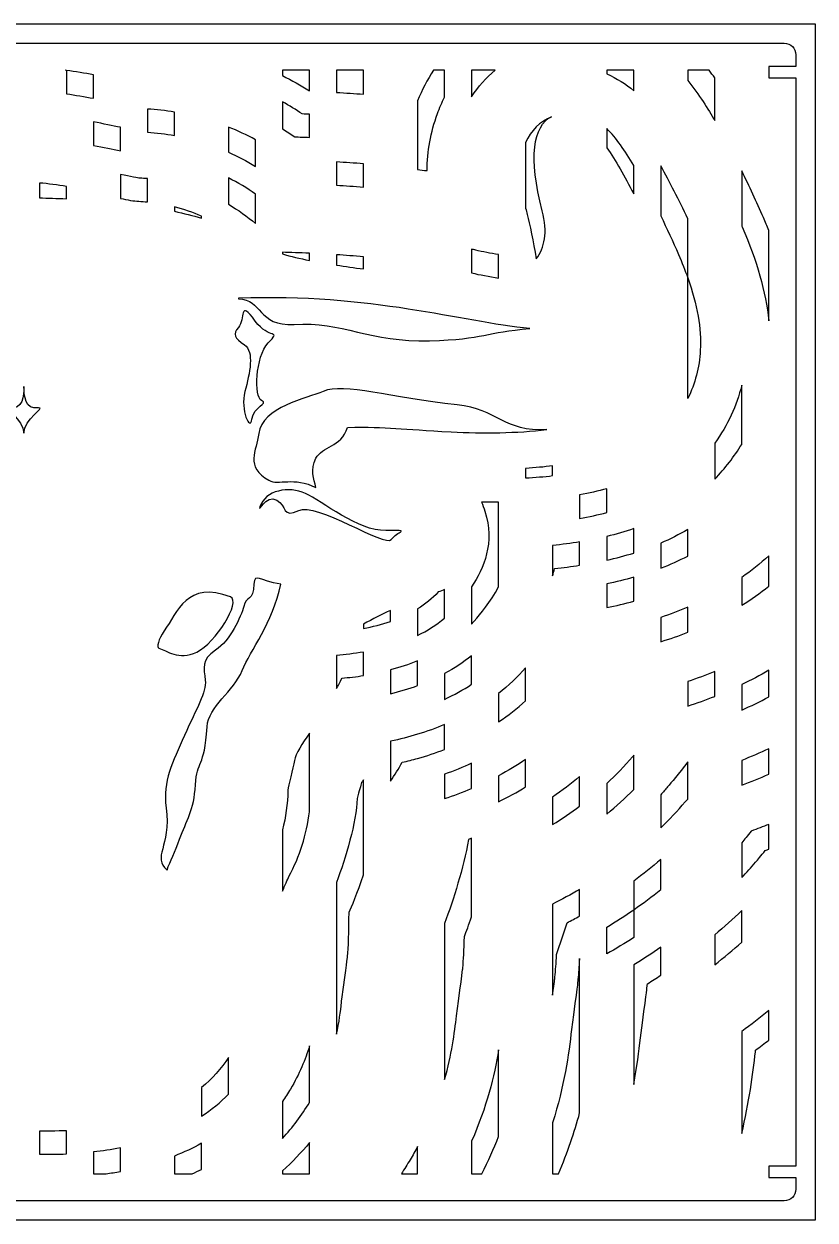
# Model space of a CAD drawing. Extents: x 110 to 520, y 70 to 380.
# Drawn here: x 315 to 520, y 70 to 380 of the extents above; entities that cross this region are included whole.
import ezdxf

# ---------------------------------------------------------------- set-up
doc = ezdxf.new("R2010")
doc.units = 0
doc.header["$MEASUREMENT"] = 0
doc.layers.add('DEFAULT', color=18, linetype='CONTINUOUS')

msp = doc.modelspace()

# ---------------------------------------------------------------- linework, layer by layer
at = {"layer": 'DEFAULT', "color": 18}
msp.add_lwpolyline([(520, 70), (110, 70), (110, 380), (520, 380)], close=True, dxfattribs=at)
at = {"layer": 'DEFAULT', "color": 1}
for points, knots in [([(511.5, 369), (511.73, 369), (512.28, 368.95), (513.25, 368.95), (514.22, 368.95), (515, 368.97), (515, 369), (515, 370), (515, 371), (515, 372), (515, 373.66), (513.66, 375), (512, 375), (380.66, 375), (249.33, 375), (118, 375), (116.34, 375), (115, 373.66), (115, 372), (115, 371), (115, 370), (115, 369), (115, 368.97), (115.78, 368.95), (116.75, 368.95), (117.72, 368.95), (118.27, 369), (118.5, 369), (119.67, 369), (120.83, 369), (122, 369), (122, 368), (122, 367), (122, 366), (120.83, 366), (119.67, 366), (118.5, 366), (118.27, 366), (117.72, 366.05), (116.75, 366.05), (115.78, 366.05), (115, 366.03), (115, 366), (115, 272), (115, 178), (115, 84), (115, 83.97), (115.78, 83.95), (116.75, 83.95), (117.72, 83.95), (118.27, 84), (118.5, 84), (119.67, 84), (120.83, 84), (122, 84), (122, 83), (122, 82), (122, 81), (120.83, 81), (119.67, 81), (118.5, 81), (118.27, 81), (117.72, 81.05), (116.75, 81.05), (115.78, 81.05), (115, 81.03), (115, 81), (115, 80), (115, 79), (115, 78), (115, 76.34), (116.34, 75), (118, 75), (249.33, 75), (380.66, 75), (512, 75), (513.66, 75), (515, 76.34), (515, 78), (515, 79), (515, 80), (515, 81), (515, 81.03), (514.22, 81.05), (513.25, 81.05), (512.28, 81.05), (511.73, 81), (511.5, 81), (510.33, 81), (509.17, 81), (508, 81), (508, 82), (508, 83), (508, 84), (509.17, 84), (510.33, 84), (511.5, 84), (511.73, 84), (512.28, 83.95), (513.25, 83.95), (514.22, 83.95), (515, 83.97), (515, 84), (515, 178), (515, 272), (515, 366), (515, 366.03), (514.22, 366.05), (513.25, 366.05), (512.28, 366.05), (511.73, 366), (511.5, 366), (510.33, 366), (509.17, 366), (508, 366), (508, 367), (508, 368), (508, 369), (509.17, 369), (510.33, 369), (511.5, 369)], [9.92, 9.92, 9.92, 9.92, 10.92, 10.92, 10.92, 11.92, 11.92, 11.92, 20.43, 20.43, 20.43, 21.43, 21.43, 21.43, 1138.28, 1138.28, 1138.28, 1139.28, 1139.28, 1139.28, 1147.79, 1147.79, 1147.79, 1148.79, 1148.79, 1148.79, 1149.79, 1149.79, 1149.79, 1159.71, 1159.71, 1159.71, 1168.21, 1168.21, 1168.21, 1178.13, 1178.13, 1178.13, 1179.13, 1179.13, 1179.13, 1180.13, 1180.13, 1180.13, 1979.5, 1979.5, 1979.5, 1980.5, 1980.5, 1980.5, 1981.5, 1981.5, 1981.5, 1991.42, 1991.42, 1991.42, 1999.92, 1999.92, 1999.92, 2009.84, 2009.84, 2009.84, 2010.84, 2010.84, 2010.84, 2011.84, 2011.84, 2011.84, 2020.35, 2020.35, 2020.35, 2021.35, 2021.35, 2021.35, 3138.2, 3138.2, 3138.2, 3139.2, 3139.2, 3139.2, 3147.71, 3147.71, 3147.71, 3148.71, 3148.71, 3148.71, 3149.71, 3149.71, 3149.71, 3159.63, 3159.63, 3159.63, 3168.13, 3168.13, 3168.13, 3178.05, 3178.05, 3178.05, 3179.05, 3179.05, 3179.05, 3180.05, 3180.05, 3180.05, 3979.42, 3979.42, 3979.42, 3980.42, 3980.42, 3980.42, 3981.42, 3981.42, 3981.42, 3991.34, 3991.34, 3991.34, 3999.84, 3999.84, 3999.84, 4009.76, 4009.76, 4009.76, 4009.76]), ([(326, 368), (325.91, 368), (325.83, 368), (325.74, 368), (325.83, 367.99), (325.91, 367.98), (326, 367.96), (328.35, 367.63), (330.73, 367.23), (333, 366.82), (333, 364.79), (333, 362.76), (333, 360.72), (330.73, 361.14), (328.34, 361.55), (326, 361.9), (326, 363.92), (326, 365.94), (326, 367.96), (326, 367.98), (326, 367.99), (326, 368)], [17.29, 17.29, 17.29, 17.29, 18.04, 18.04, 18.04, 19.04, 19.04, 19.04, 20.04, 20.04, 20.04, 37.33, 37.33, 37.33, 38.33, 38.33, 38.33, 55.5, 55.5, 55.5, 55.62, 55.62, 55.62, 55.62]), ([(382, 368), (384.34, 368), (386.67, 368), (389, 368), (389, 366.21), (389, 364.41), (389, 362.62), (386.75, 364.06), (384.41, 365.39), (382, 366.61), (382, 367.08), (382, 367.54), (382, 368)], [3.94, 3.94, 3.94, 3.94, 23.78, 23.78, 23.78, 39.04, 39.04, 39.04, 40.04, 40.04, 40.04, 43.98, 43.98, 43.98, 43.98]), ([(396, 368), (398.34, 368), (400.67, 368), (403, 368), (403, 365.93), (403, 363.86), (403, 361.79), (400.7, 361.96), (398.37, 362.12), (396, 362.26), (396, 364.17), (396, 366.09), (396, 368)], [16.29, 16.29, 16.29, 16.29, 36.14, 36.14, 36.14, 53.76, 53.76, 53.76, 54.76, 54.76, 54.76, 71.05, 71.05, 71.05, 71.05]), ([(417, 360.05), (418.13, 362.89), (419.52, 365.54), (421.15, 368), (422.1, 368), (423.05, 368), (424, 368), (424, 365.67), (424, 363.33), (424, 360.99), (423.31, 359.64), (422.7, 358.23), (422.17, 356.77), (420.37, 351.84), (419.48, 347.01), (419.45, 341.97), (418.63, 342.08), (417.82, 342.19), (417, 342.29), (417, 348.21), (417, 354.13), (417, 360.05)], [50.34, 50.34, 50.34, 50.34, 51.34, 51.34, 51.34, 59.42, 59.42, 59.42, 79.29, 79.29, 79.29, 80.29, 80.29, 80.29, 81.29, 81.29, 81.29, 82.29, 82.29, 82.29, 132.63, 132.63, 132.63, 132.63]), ([(431, 368), (433.04, 368), (435.08, 368), (437.12, 368), (434.78, 366.06), (432.71, 363.76), (431, 361.14), (431, 363.42), (431, 365.71), (431, 368)], [19.47, 19.47, 19.47, 19.47, 36.82, 36.82, 36.82, 37.82, 37.82, 37.82, 57.29, 57.29, 57.29, 57.29]), ([(466, 368), (468.34, 368), (470.67, 368), (473, 368), (473, 366.23), (473, 364.45), (473, 362.67), (470.95, 364.42), (468.63, 365.94), (466, 367.03), (466, 367.36), (466, 367.68), (466, 368)], [2.75, 2.75, 2.75, 2.75, 22.59, 22.59, 22.59, 37.7, 37.7, 37.7, 38.7, 38.7, 38.7, 41.45, 41.45, 41.45, 41.45]), ([(487, 368), (488.85, 368), (490.69, 368), (492.54, 368), (493.05, 367.34), (493.54, 366.69), (494, 366.04), (494, 362.34), (494, 358.64), (494, 354.94), (492.28, 357.91), (490.01, 361.65), (487, 365.36), (487, 366.24), (487, 367.12), (487, 368)], [7.5, 7.5, 7.5, 7.5, 23.19, 23.19, 23.19, 24.19, 24.19, 24.19, 55.65, 55.65, 55.65, 56.65, 56.65, 56.65, 64.15, 64.15, 64.15, 64.15]), ([(382, 359.82), (383.76, 358.83), (385.47, 357.78), (387.14, 356.67), (387.74, 356.64), (388.36, 356.62), (389, 356.59), (389, 354.59), (389, 352.59), (389, 350.59), (387.67, 350.64), (386.39, 350.69), (385.18, 350.73), (384.14, 351.46), (383.08, 352.17), (382, 352.84), (382, 355.17), (382, 357.49), (382, 359.82)], [19.76, 19.76, 19.76, 19.76, 20.76, 20.76, 20.76, 21.76, 21.76, 21.76, 38.78, 38.78, 38.78, 39.78, 39.78, 39.78, 40.78, 40.78, 40.78, 60.54, 60.54, 60.54, 60.54]), ([(347, 357.95), (349.35, 357.81), (351.69, 357.54), (354, 357.16), (354, 355.13), (354, 353.1), (354, 351.07), (351.7, 351.49), (349.36, 351.78), (347, 351.94), (347, 353.94), (347, 355.95), (347, 357.95)], [17.03, 17.03, 17.03, 17.03, 18.03, 18.03, 18.03, 35.29, 35.29, 35.29, 36.29, 36.29, 36.29, 53.32, 53.32, 53.32, 53.32]), ([(340, 353.21), (340, 351.17), (340, 349.13), (340, 347.1), (338, 347.51), (335.58, 348), (333, 348.5), (333, 350.54), (333, 352.57), (333, 354.61), (335.57, 354.12), (337.98, 353.63), (340, 353.21)], [1, 1, 1, 1, 18.32, 18.32, 18.32, 19.32, 19.32, 19.32, 36.63, 36.63, 36.63, 37.63, 37.63, 37.63, 37.63]), ([(445, 349.26), (446.33, 352.37), (448.75, 354.73), (451.71, 355.95), (446.94, 353.64), (445.71, 345.32), (449.29, 331.6), (450.78, 325.9), (449.91, 321.9), (447.76, 319.15), (447.01, 323.55), (446.03, 328.21), (445.42, 330.6), (445.28, 331.15), (445.14, 331.69), (445, 332.21), (445, 337.89), (445, 343.58), (445, 349.26)], [48.33, 48.33, 48.33, 48.33, 49.33, 49.33, 49.33, 50.33, 50.33, 50.33, 51.33, 51.33, 51.33, 52.33, 52.33, 52.33, 53.33, 53.33, 53.33, 101.66, 101.66, 101.66, 101.66]), ([(368, 353.25), (370.4, 352.3), (372.74, 351.21), (375, 349.99), (375, 347.68), (375, 345.38), (375, 343.07), (372.76, 344.46), (370.42, 345.68), (368, 346.75), (368, 348.92), (368, 351.08), (368, 353.25)], [18.42, 18.42, 18.42, 18.42, 19.42, 19.42, 19.42, 39.02, 39.02, 39.02, 40.02, 40.02, 40.02, 58.44, 58.44, 58.44, 58.44]), ([(466, 352.88), (468.54, 350.47), (470.75, 347.13), (473, 343.31), (473, 340.87), (473, 338.43), (473, 335.99), (470.65, 340.55), (468.31, 344.63), (466, 347.92), (466, 349.57), (466, 351.22), (466, 352.88)], [14.05, 14.05, 14.05, 14.05, 15.05, 15.05, 15.05, 35.8, 35.8, 35.8, 36.8, 36.8, 36.8, 50.85, 50.85, 50.85, 50.85]), ([(396, 344.23), (398.27, 344.09), (400.62, 343.93), (403, 343.74), (403, 341.73), (403, 339.72), (403, 337.71), (400.61, 337.91), (398.26, 338.07), (396, 338.21), (396, 340.22), (396, 342.22), (396, 344.23)], [17.05, 17.05, 17.05, 17.05, 18.05, 18.05, 18.05, 35.13, 35.13, 35.13, 36.13, 36.13, 36.13, 53.18, 53.18, 53.18, 53.18]), ([(480, 343.18), (482.31, 339.07), (484.73, 334.34), (487, 329.52), (487, 324.41), (487, 319.3), (487, 314.2), (487, 303.77), (487, 293.34), (487, 282.92), (488.94, 286.8), (490.03, 290.99), (490.26, 295.44), (490.54, 301.08), (489.5, 307.15), (487, 314.2), (486.32, 316.14), (485.52, 318.16), (484.61, 320.27), (483.17, 323.59), (481.61, 326.97), (480, 330.25), (480, 334.56), (480, 338.87), (480, 343.18)], [36.65, 36.65, 36.65, 36.65, 37.65, 37.65, 37.65, 81.07, 81.07, 81.07, 169.74, 169.74, 169.74, 170.74, 170.74, 170.74, 171.74, 171.74, 171.74, 172.74, 172.74, 172.74, 173.74, 173.74, 173.74, 210.39, 210.39, 210.39, 210.39]), ([(508, 303.07), (507.24, 310.57), (504.98, 318.49), (501.12, 327.42), (501.08, 327.52), (501.04, 327.61), (501, 327.7), (501, 332.44), (501, 337.18), (501, 341.92), (502.97, 337.95), (504.89, 333.83), (506.63, 329.8), (507.11, 328.69), (507.57, 327.59), (508, 326.5), (508, 318.69), (508, 310.88), (508, 303.07)], [66.42, 66.42, 66.42, 66.42, 67.42, 67.42, 67.42, 68.42, 68.42, 68.42, 108.72, 108.72, 108.72, 109.72, 109.72, 109.72, 110.72, 110.72, 110.72, 177.14, 177.14, 177.14, 177.14]), ([(326, 334.69), (323.58, 334.8), (321.23, 334.87), (319, 334.91), (319, 336.19), (319, 337.48), (319, 338.77), (321.36, 338.59), (323.71, 338.25), (326, 337.85), (326, 336.8), (326, 335.74), (326, 334.69)], [8.97, 8.97, 8.97, 8.97, 9.97, 9.97, 9.97, 20.93, 20.93, 20.93, 21.93, 21.93, 21.93, 30.9, 30.9, 30.9, 30.9]), ([(347, 333.89), (346.27, 333.95), (345.52, 334), (344.76, 334.04), (343.5, 334.09), (341.88, 334.38), (340, 334.78), (340, 336.85), (340, 338.92), (340, 340.99), (342.69, 340.44), (344.59, 340.06), (345.03, 340.04), (345.69, 340), (346.35, 339.96), (347, 339.9), (347, 337.9), (347, 335.89), (347, 333.89)], [17.05, 17.05, 17.05, 17.05, 18.05, 18.05, 18.05, 19.05, 19.05, 19.05, 36.65, 36.65, 36.65, 37.65, 37.65, 37.65, 38.65, 38.65, 38.65, 55.7, 55.7, 55.7, 55.7]), ([(368, 340.09), (370.45, 338.86), (372.8, 337.45), (375, 335.88), (375, 333.33), (375, 330.79), (375, 328.24), (372.86, 330.11), (370.51, 331.79), (368, 333.26), (368, 335.54), (368, 337.82), (368, 340.09)], [19.36, 19.36, 19.36, 19.36, 20.36, 20.36, 20.36, 42, 42, 42, 43, 43, 43, 62.36, 62.36, 62.36, 62.36]), ([(361, 330.14), (361, 329.98), (361, 329.81), (361, 329.65), (358.8, 330.33), (356.45, 330.92), (354, 331.44), (354, 331.84), (354, 332.23), (354, 332.63), (356.47, 331.98), (358.81, 331.14), (361, 330.14)], [1, 1, 1, 1, 2.37, 2.37, 2.37, 3.37, 3.37, 3.37, 6.74, 6.74, 6.74, 7.74, 7.74, 7.74, 7.74]), ([(382, 320.81), (384.09, 320.75), (386.45, 320.67), (389, 320.56), (389, 319.94), (389, 319.33), (389, 318.71), (386.48, 319.21), (384.14, 319.76), (382, 320.38), (382, 320.52), (382, 320.66), (382, 320.81)], [1.23, 1.23, 1.23, 1.23, 2.23, 2.23, 2.23, 7.49, 7.49, 7.49, 8.49, 8.49, 8.49, 9.72, 9.72, 9.72, 9.72]), ([(396, 320.17), (398.26, 320.03), (400.61, 319.86), (403, 319.65), (403, 318.6), (403, 317.55), (403, 316.49), (400.57, 316.81), (398.23, 317.13), (396, 317.48), (396, 318.37), (396, 319.27), (396, 320.17)], [7.65, 7.65, 7.65, 7.65, 8.65, 8.65, 8.65, 17.59, 17.59, 17.59, 18.59, 18.59, 18.59, 26.24, 26.24, 26.24, 26.24]), ([(431, 321.63), (431.36, 321.54), (431.71, 321.46), (432.06, 321.37), (433.85, 320.95), (435.9, 320.56), (438, 320.22), (438, 318.2), (438, 316.17), (438, 314.15), (435.54, 314.53), (433.11, 314.97), (431, 315.46), (431, 317.52), (431, 319.57), (431, 321.63)], [17.48, 17.48, 17.48, 17.48, 18.48, 18.48, 18.48, 19.48, 19.48, 19.48, 36.7, 36.7, 36.7, 37.7, 37.7, 37.7, 55.18, 55.18, 55.18, 55.18]), ([(446.11, 301.03), (434.53, 300.2), (434.61, 298.26), (420.09, 297.88), (404.81, 297.48), (397.32, 302.92), (385.05, 302.14), (375.43, 301.53), (376.88, 308.76), (370.56, 308.76), (370.56, 308.8), (370.56, 308.85), (370.56, 308.89), (404.98, 310.19), (428.22, 302.81), (446.11, 301.03)], [1, 1, 1, 1, 2, 2, 2, 3, 3, 3, 4, 4, 4, 4.380132, 4.380132, 4.380132, 5.380132, 5.380132, 5.380132, 5.380132]), ([(372.14, 296.84), (369.53, 298.58), (369.02, 299.65), (370.56, 301.33), (372.52, 303.45), (370.56, 308.89), (374.96, 302.98), (378.64, 298.03), (381.76, 300.95), (378.32, 297.34), (374.88, 293.73), (374.66, 283.27), (376.58, 282.4), (378.49, 281.53), (374.53, 280.91), (374.09, 277.54), (373.64, 274.18), (371.02, 279.97), (372.27, 284.73), (373.52, 289.5), (374.76, 295.1), (372.14, 296.84)], [1, 1, 1, 1, 2, 2, 2, 3, 3, 3, 4, 4, 4, 5, 5, 5, 6, 6, 6, 7, 7, 7, 8, 8, 8, 8]), ([(315, 273.9), (315, 277.54), (309.19, 280.8), (311.25, 280.49), (314.69, 279.97), (315, 283.64), (315, 286.04), (315, 283.64), (315.31, 279.97), (318.75, 280.49), (320.81, 280.8), (315, 277.54), (315, 273.9)], [1, 1, 1, 1, 2, 2, 2, 3, 3, 3, 4, 4, 4, 5, 5, 5, 5]), ([(425.67, 274.27), (412.49, 274.94), (409.57, 275.64), (398.86, 275.45), (397.18, 270.16), (392.18, 270.53), (390.68, 267.42), (389.19, 264.31), (390.05, 262.26), (390.68, 259.82), (384.94, 262.78), (380.97, 260.33), (378.48, 261.72), (372.15, 265.26), (375.31, 269.37), (375.84, 273.82), (376.67, 280.73), (388.37, 282.96), (392.53, 284.76), (398.01, 287.13), (409.81, 283), (427.22, 281.29), (437.66, 280.26), (439.51, 274.09), (450.5, 274.85), (442.73, 273.94), (434, 273.85), (425.67, 274.27)], [1, 1, 1, 1, 2, 2, 2, 3, 3, 3, 4, 4, 4, 5, 5, 5, 6, 6, 6, 7, 7, 7, 8, 8, 8, 9, 9, 9, 10, 10, 10, 10]), ([(501, 286.36), (501, 281.25), (501, 276.15), (501, 271.04), (499.05, 267.87), (496.72, 264.86), (494, 262.02), (494, 265.13), (494, 268.25), (494, 271.37), (497.34, 275.99), (499.68, 280.99), (501, 286.36)], [1, 1, 1, 1, 44.45, 44.45, 44.45, 45.45, 45.45, 45.45, 71.96, 71.96, 71.96, 72.96, 72.96, 72.96, 72.96]), ([(445, 264.8), (447.44, 264.96), (449.78, 265.18), (452, 265.46), (452, 264.62), (452, 263.77), (452, 262.93), (449.78, 262.67), (447.44, 262.46), (445, 262.32), (445, 263.14), (445, 263.97), (445, 264.8)], [7.03, 7.03, 7.03, 7.03, 8.03, 8.03, 8.03, 15.19, 15.19, 15.19, 16.19, 16.19, 16.19, 23.22, 23.22, 23.22, 23.22]), ([(386.22, 253.93), (381.98, 251.69), (383.01, 255.29), (380.57, 256.59), (377.58, 258.16), (375.63, 253.08), (376.17, 254.84), (377.5, 259.15), (383.64, 260.32), (387.96, 258.33), (392.27, 256.34), (401.65, 248.53), (408.79, 248.7), (415.93, 248.86), (411.53, 248.53), (410.2, 246.37), (408.87, 244.22), (390.45, 256.17), (386.22, 253.93)], [1, 1, 1, 1, 2, 2, 2, 3, 3, 3, 4, 4, 4, 5, 5, 5, 6, 6, 6, 7, 7, 7, 7]), ([(459, 257.94), (461.47, 258.39), (463.81, 258.93), (466, 259.55), (466, 257.49), (466, 255.43), (466, 253.37), (463.78, 252.78), (461.45, 252.29), (459, 251.86), (459, 253.89), (459, 255.92), (459, 257.94)], [17.25, 17.25, 17.25, 17.25, 18.25, 18.25, 18.25, 35.79, 35.79, 35.79, 36.79, 36.79, 36.79, 54.04, 54.04, 54.04, 54.04]), ([(434.44, 253.7), (434.17, 254.54), (433.87, 255.33), (433.55, 256.07), (434.28, 256.04), (434.79, 256.03), (435.09, 256.03), (436.07, 256.03), (437.05, 256.04), (438, 256.06), (438, 248.75), (438, 241.45), (438, 234.15), (435.86, 230.09), (433.24, 227.04), (431.7, 225.24), (431.47, 224.97), (431.24, 224.71), (431, 224.45), (431, 227.68), (431, 230.9), (431, 234.12), (434.15, 238.83), (437.08, 245.66), (434.44, 253.7)], [1, 1, 1, 1, 2, 2, 2, 3, 3, 3, 4, 4, 4, 66.1, 66.1, 66.1, 67.1, 67.1, 67.1, 68.1, 68.1, 68.1, 95.49, 95.49, 95.49, 96.49, 96.49, 96.49, 96.49]), ([(466, 241.02), (466, 243.07), (466, 245.12), (466, 247.18), (468.45, 247.76), (470.78, 248.43), (473, 249.19), (473, 247.09), (473, 244.98), (473, 242.88), (470.77, 242.17), (468.43, 241.56), (466, 241.02)], [1, 1, 1, 1, 18.46, 18.46, 18.46, 19.46, 19.46, 19.46, 37.36, 37.36, 37.36, 38.36, 38.36, 38.36, 38.36]), ([(480, 245.43), (482.48, 246.49), (484.81, 247.66), (487, 248.96), (487, 246.67), (487, 244.38), (487, 242.09), (484.78, 240.94), (482.45, 239.9), (480, 238.95), (480, 241.11), (480, 243.27), (480, 245.43)], [18.38, 18.38, 18.38, 18.38, 19.38, 19.38, 19.38, 38.83, 38.83, 38.83, 39.83, 39.83, 39.83, 58.21, 58.21, 58.21, 58.21]), ([(459, 239.69), (456.9, 239.37), (454.74, 239.09), (452.5, 238.86), (452.35, 238.21), (452.18, 237.57), (452, 236.94), (452, 239.57), (452, 242.21), (452, 244.84), (454.42, 245.09), (456.75, 245.41), (459, 245.78), (459, 243.75), (459, 241.72), (459, 239.69)], [17.25, 17.25, 17.25, 17.25, 18.25, 18.25, 18.25, 19.25, 19.25, 19.25, 41.66, 41.66, 41.66, 42.66, 42.66, 42.66, 59.91, 59.91, 59.91, 59.91]), ([(508, 234.27), (505.78, 232.49), (503.45, 230.85), (501, 229.32), (501, 231.72), (501, 234.13), (501, 236.53), (503.47, 238.26), (505.8, 240.14), (508, 242.15), (508, 239.52), (508, 236.89), (508, 234.27)], [22.35, 22.35, 22.35, 22.35, 23.35, 23.35, 23.35, 43.8, 43.8, 43.8, 44.8, 44.8, 44.8, 67.15, 67.15, 67.15, 67.15]), ([(371.53, 212.39), (369.41, 207.03), (362.77, 203.09), (362.45, 197.86), (361.79, 186.94), (359.82, 189.35), (359.45, 182.76), (359.08, 176.16), (357.09, 173.54), (355.34, 168.69), (354.16, 165.39), (352.86, 163.07), (352.11, 160.72), (348.05, 164.17), (353.18, 166.56), (351.85, 176.85), (350.93, 183.96), (353.51, 188.48), (356.62, 195.61), (359.74, 202.75), (362.31, 206.73), (361.98, 209.89), (361.65, 213.04), (360.82, 215.2), (364.64, 217.69), (368.45, 220.18), (371.28, 226.32), (371.94, 229.04), (372.61, 231.76), (374.43, 230.31), (374.58, 234.82), (374.99, 237.96), (375.84, 235.57), (381.56, 234.82), (379.51, 224.63), (373.65, 217.74), (371.53, 212.39)], [1, 1, 1, 1, 2, 2, 2, 3, 3, 3, 4, 4, 4, 5.01, 5.01, 5.01, 6.01, 6.01, 6.01, 7.01, 7.01, 7.01, 8.01, 8.01, 8.01, 9.01, 9.01, 9.01, 10.01, 10.01, 10.01, 11.01, 11.01, 11.01, 12.01, 12.01, 12.01, 13.01, 13.01, 13.01, 13.01]), ([(351.36, 222.72), (354.71, 227.43), (357.33, 235.92), (368.53, 231.48), (371.37, 230.35), (364.67, 219.52), (359.82, 217.22), (354.96, 214.92), (351.98, 217.65), (349.99, 218.21), (349.35, 218.39), (349.74, 220.44), (351.36, 222.72)], [1, 1, 1, 1, 2, 2, 2, 3, 3, 3, 4, 4, 4, 5, 5, 5, 5]), ([(466, 228.75), (466, 230.79), (466, 232.83), (466, 234.87), (468.42, 235.38), (470.75, 235.96), (473, 236.61), (473, 234.53), (473, 232.45), (473, 230.37), (470.74, 229.76), (468.41, 229.22), (466, 228.75)], [1, 1, 1, 1, 18.34, 18.34, 18.34, 19.34, 19.34, 19.34, 37.02, 37.02, 37.02, 38.02, 38.02, 38.02, 38.02]), ([(417, 221.53), (417, 223.81), (417, 226.09), (417, 228.37), (419.01, 229.59), (420.83, 231.07), (422.38, 232.81), (422.95, 232.98), (423.49, 233.18), (424, 233.42), (424, 230.95), (424, 228.49), (424, 226.03), (421.87, 224.23), (419.5, 222.74), (417, 221.53)], [1, 1, 1, 1, 20.39, 20.39, 20.39, 21.39, 21.39, 21.39, 22.39, 22.39, 22.39, 43.32, 43.32, 43.32, 44.32, 44.32, 44.32, 44.32]), ([(403, 224.46), (405.39, 225.78), (407.76, 226.98), (410, 228.02), (410, 227.06), (410, 226.1), (410, 225.14), (407.68, 224.36), (405.31, 223.76), (403, 223.32), (403, 223.7), (403, 224.08), (403, 224.46)], [3.22, 3.22, 3.22, 3.22, 4.22, 4.22, 4.22, 12.37, 12.37, 12.37, 13.37, 13.37, 13.37, 16.59, 16.59, 16.59, 16.59]), ([(480, 226.2), (482.42, 226.99), (484.75, 227.87), (487, 228.83), (487, 226.66), (487, 224.49), (487, 222.33), (484.74, 221.45), (482.41, 220.64), (480, 219.89), (480, 222), (480, 224.1), (480, 226.2)], [17.88, 17.88, 17.88, 17.88, 18.88, 18.88, 18.88, 37.3, 37.3, 37.3, 38.3, 38.3, 38.3, 56.18, 56.18, 56.18, 56.18]), ([(403, 211.13), (401.1, 210.83), (399.23, 210.6), (397.43, 210.45), (396.88, 209.4), (396.41, 208.5), (396, 207.73), (396, 210.61), (396, 213.48), (396, 216.36), (398.2, 216.52), (400.57, 216.79), (403, 217.21), (403, 215.18), (403, 213.16), (403, 211.13)], [17.25, 17.25, 17.25, 17.25, 18.25, 18.25, 18.25, 19.25, 19.25, 19.25, 43.69, 43.69, 43.69, 44.69, 44.69, 44.69, 61.94, 61.94, 61.94, 61.94]), ([(417, 214.94), (417, 212.8), (417, 210.66), (417, 208.52), (414.78, 207.7), (412.44, 207), (410, 206.41), (410, 208.47), (410, 210.53), (410, 212.59), (412.36, 213.22), (414.71, 213.98), (417, 214.94)], [1, 1, 1, 1, 19.2, 19.2, 19.2, 20.2, 20.2, 20.2, 37.73, 37.73, 37.73, 38.73, 38.73, 38.73, 38.73]), ([(424, 204.95), (424, 207.18), (424, 209.41), (424, 211.65), (426.54, 213), (428.88, 214.55), (431, 216.26), (431, 213.79), (431, 211.32), (431, 208.85), (428.82, 207.42), (426.48, 206.11), (424, 204.95)], [1, 1, 1, 1, 20, 20, 20, 21, 21, 21, 42, 42, 42, 43, 43, 43, 43]), ([(445, 204.57), (442.84, 202.6), (440.5, 200.78), (438, 199.12), (438, 201.58), (438, 204.05), (438, 206.51), (440.57, 208.51), (442.91, 210.72), (445, 213.11), (445, 210.26), (445, 207.42), (445, 204.57)], [24.2, 24.2, 24.2, 24.2, 25.2, 25.2, 25.2, 46.16, 46.16, 46.16, 47.16, 47.16, 47.16, 71.36, 71.36, 71.36, 71.36]), ([(487, 209.54), (489.41, 210.36), (491.74, 211.25), (494, 212.21), (494, 210.05), (494, 207.89), (494, 205.73), (491.73, 204.83), (489.4, 203.99), (487, 203.22), (487, 205.33), (487, 207.44), (487, 209.54)], [17.92, 17.92, 17.92, 17.92, 18.92, 18.92, 18.92, 37.28, 37.28, 37.28, 38.28, 38.28, 38.28, 56.2, 56.2, 56.2, 56.2]), ([(508, 205.6), (505.73, 204.38), (503.4, 203.23), (501, 202.16), (501, 204.37), (501, 206.58), (501, 208.78), (503.41, 209.93), (505.74, 211.17), (508, 212.49), (508, 210.2), (508, 207.9), (508, 205.6)], [19.53, 19.53, 19.53, 19.53, 20.53, 20.53, 20.53, 39.32, 39.32, 39.32, 40.32, 40.32, 40.32, 59.85, 59.85, 59.85, 59.85]), ([(389, 175.84), (388.25, 169.85), (386.49, 164.31), (383.68, 159.04), (383.33, 158.39), (382.59, 156.68), (382, 155.21), (382, 160.52), (382, 165.82), (382, 171.13), (382.85, 174.39), (383.31, 177.79), (383.41, 181.4), (383.45, 182.63), (384.76, 186.97), (385.11, 189.11), (385.4, 190.91), (387.14, 193.57), (389, 196.17), (389, 189.39), (389, 182.62), (389, 175.84)], [57.61, 57.61, 57.61, 57.61, 58.61, 58.61, 58.61, 59.61, 59.61, 59.61, 104.73, 104.73, 104.73, 105.73, 105.73, 105.73, 106.73, 106.73, 106.73, 107.73, 107.73, 107.73, 165.34, 165.34, 165.34, 165.34]), ([(413.05, 188.64), (412.11, 187.04), (411.05, 185.31), (410, 183.71), (410, 187.17), (410, 190.64), (410, 194.11), (412.41, 194.61), (414.74, 195.2), (417, 195.89), (419.43, 196.62), (421.76, 197.46), (424, 198.4), (424, 196.24), (424, 194.09), (424, 191.94), (421.74, 191.09), (419.41, 190.31), (417, 189.64), (415.71, 189.28), (414.39, 188.94), (413.05, 188.64)], [1, 1, 1, 1, 2, 2, 2, 31.5, 31.5, 31.5, 32.5, 32.5, 32.5, 33.5, 33.5, 33.5, 51.8, 51.8, 51.8, 52.8, 52.8, 52.8, 53.8, 53.8, 53.8, 53.8]), ([(445, 182.25), (442.75, 180.88), (440.42, 179.61), (438, 178.42), (438, 180.67), (438, 182.91), (438, 185.16), (440.43, 186.45), (442.77, 187.85), (445, 189.37), (445, 187), (445, 184.62), (445, 182.25)], [20.17, 20.17, 20.17, 20.17, 21.17, 21.17, 21.17, 40.25, 40.25, 40.25, 41.25, 41.25, 41.25, 61.42, 61.42, 61.42, 61.42]), ([(473, 190.45), (473, 187.49), (473, 184.53), (473, 181.57), (470.8, 179.35), (468.46, 177.2), (466, 175.18), (466, 177.83), (466, 180.49), (466, 183.14), (468.38, 185.35), (470.61, 187.66), (472.69, 190.09), (472.79, 190.2), (472.89, 190.32), (473, 190.45)], [1, 1, 1, 1, 26.17, 26.17, 26.17, 27.17, 27.17, 27.17, 49.74, 49.74, 49.74, 50.74, 50.74, 50.74, 51.74, 51.74, 51.74, 51.74]), ([(508, 185.55), (505.72, 184.55), (503.39, 183.6), (501, 182.69), (501, 184.84), (501, 186.99), (501, 189.13), (503.39, 190.07), (505.72, 191.09), (508, 192.16), (508, 189.96), (508, 187.76), (508, 185.55)], [18.72, 18.72, 18.72, 18.72, 19.72, 19.72, 19.72, 37.98, 37.98, 37.98, 38.98, 38.98, 38.98, 57.7, 57.7, 57.7, 57.7]), ([(431, 188.38), (431, 186.2), (431, 184.01), (431, 181.83), (428.74, 180.88), (426.4, 180), (424, 179.23), (424, 181.33), (424, 183.44), (424, 185.55), (426.41, 186.4), (428.75, 187.34), (431, 188.38)], [1, 1, 1, 1, 19.55, 19.55, 19.55, 20.55, 20.55, 20.55, 38.49, 38.49, 38.49, 39.49, 39.49, 39.49, 39.49]), ([(487, 179.12), (486.75, 178.83), (486.53, 178.58), (486.36, 178.38), (484.36, 176.04), (482.24, 173.79), (480, 171.62), (480, 174.49), (480, 177.37), (480, 180.24), (480.61, 180.91), (481.21, 181.59), (481.8, 182.28), (482.7, 183.33), (484.65, 185.59), (487, 188.73), (487, 185.53), (487, 182.33), (487, 179.12)], [27.23, 27.23, 27.23, 27.23, 28.23, 28.23, 28.23, 29.23, 29.23, 29.23, 53.65, 53.65, 53.65, 54.65, 54.65, 54.65, 55.65, 55.65, 55.65, 82.88, 82.88, 82.88, 82.88]), ([(403, 159.48), (401.44, 154.8), (399.91, 151.03), (399.24, 149.82), (399.19, 144.59), (399.09, 140.63), (398.86, 138.27), (398.81, 137.77), (398.66, 136.6), (397.38, 127.22), (397.35, 126.97), (397.31, 126.71), (397.28, 126.46), (397.05, 124.1), (396.69, 121.29), (396, 118.16), (396, 131.27), (396, 144.38), (396, 157.49), (398.31, 163.76), (401.21, 173.18), (401.34, 179.22), (401.91, 181.28), (402.26, 182.59), (402.49, 183.44), (402.65, 183.66), (402.83, 183.89), (403, 184.13), (403, 175.91), (403, 167.7), (403, 159.48)], [69.86, 69.86, 69.86, 69.86, 70.86, 70.86, 70.86, 71.86, 71.86, 71.86, 72.86, 72.86, 72.86, 75.02947, 75.02947, 75.02947, 76.02947, 76.02947, 76.02947, 187.52947, 187.52947, 187.52947, 188.52947, 188.52947, 188.52947, 189.52947, 189.52947, 189.52947, 190.52947, 190.52947, 190.52947, 260.38947, 260.38947, 260.38947, 260.38947]), ([(459, 177.29), (456.76, 175.59), (454.42, 173.99), (452, 172.49), (452, 174.87), (452, 177.25), (452, 179.63), (454.45, 181.3), (456.78, 183.07), (459, 184.95), (459, 182.4), (459, 179.84), (459, 177.29)], [21.73, 21.73, 21.73, 21.73, 22.73, 22.73, 22.73, 42.98, 42.98, 42.98, 43.98, 43.98, 43.98, 65.71, 65.71, 65.71, 65.71]), ([(508, 166.09), (507.7, 165.97), (507.4, 165.87), (507.1, 165.75), (506, 164.41), (505.14, 163.41), (504.58, 162.75), (503.42, 161.4), (502.23, 160.07), (501, 158.76), (501, 161.78), (501, 164.79), (501, 167.81), (501.67, 168.59), (502.5, 169.6), (503.48, 170.82), (505, 171.36), (506.51, 171.94), (508, 172.53), (508, 170.39), (508, 168.24), (508, 166.09)], [18.25, 18.25, 18.25, 18.25, 19.25, 19.25, 19.25, 20.25, 20.25, 20.25, 21.25, 21.25, 21.25, 46.89, 46.89, 46.89, 47.89, 47.89, 47.89, 48.89, 48.89, 48.89, 67.14, 67.14, 67.14, 67.14]), ([(428.71, 135.29), (428.68, 134.97), (428.61, 134.31), (427.07, 122.94), (426.62, 118.48), (425.82, 112.83), (424, 106.4), (424, 119.88), (424, 133.37), (424, 146.85), (426.34, 153.11), (428.83, 161.15), (430.21, 168.66), (430.48, 168.76), (430.74, 168.85), (431, 168.96), (431, 162.17), (431, 155.38), (431, 148.6), (430.29, 146.54), (429.65, 144.8), (429.14, 143.49), (429.06, 139.93), (428.92, 137.43), (428.71, 135.29)], [1, 1, 1, 1, 2, 2, 2, 3, 3, 3, 117.67, 117.67, 117.67, 118.67, 118.67, 118.67, 119.67, 119.67, 119.67, 177.38, 177.38, 177.38, 178.38, 178.38, 178.38, 179.38, 179.38, 179.38, 179.38]), ([(480, 155.66), (477.74, 153.84), (475.41, 152.1), (473, 150.44), (470.73, 148.85), (468.39, 147.35), (466, 145.91), (466, 143.59), (466, 141.28), (466, 138.97), (468.38, 140.31), (470.72, 141.73), (473, 143.21), (473, 145.62), (473, 148.03), (473, 150.44), (473, 152.9), (473, 155.36), (473, 157.82), (475.42, 159.62), (477.76, 161.51), (480, 163.48), (480, 160.87), (480, 158.26), (480, 155.66)], [22.17, 22.17, 22.17, 22.17, 23.17, 23.17, 23.17, 24.17, 24.17, 24.17, 43.83, 43.83, 43.83, 44.83, 44.83, 44.83, 65.31, 65.31, 65.31, 86.23, 86.23, 86.23, 87.23, 87.23, 87.23, 109.4, 109.4, 109.4, 109.4]), ([(459, 148.8), (457.92, 148.2), (456.83, 147.62), (455.72, 147.05), (454.89, 144.3), (453.98, 141.54), (453, 138.8), (452.9, 136.59), (452.77, 134.7), (452.59, 132.94), (452.54, 132.45), (452.5, 132), (452, 128.25), (452, 136.13), (452, 144.01), (452, 151.9), (454.39, 153.09), (456.72, 154.35), (459, 155.71), (459, 153.41), (459, 151.1), (459, 148.8)], [19.59, 19.59, 19.59, 19.59, 20.59, 20.59, 20.59, 21.59, 21.59, 21.59, 22.59, 22.59, 22.59, 23.59, 23.59, 23.59, 90.62, 90.62, 90.62, 91.62, 91.62, 91.62, 111.21, 111.21, 111.21, 111.21]), ([(494, 143.89), (496.42, 145.94), (498.76, 148.05), (501, 150.22), (501, 147.49), (501, 144.76), (501, 142.03), (498.74, 140.01), (496.41, 138.05), (494, 136.15), (494, 138.73), (494, 141.31), (494, 143.89)], [21.94, 21.94, 21.94, 21.94, 22.94, 22.94, 22.94, 46.17, 46.17, 46.17, 47.17, 47.17, 47.17, 69.11, 69.11, 69.11, 69.11]), ([(480, 133.45), (478.86, 132.71), (477.7, 131.97), (476.54, 131.25), (476.52, 131.03), (476.5, 130.81), (476.48, 130.6), (476.36, 129.45), (476.3, 128.82), (474.74, 117.25), (474.36, 113.7), (473.84, 109.65), (473, 105.17), (473, 115.49), (473, 125.8), (473, 136.12), (475.38, 137.58), (477.72, 139.1), (480, 140.69), (480, 138.28), (480, 135.87), (480, 133.45)], [20.52, 20.52, 20.52, 20.52, 21.52, 21.52, 21.52, 22.52, 22.52, 22.52, 23.52, 23.52, 23.52, 24.52, 24.52, 24.52, 112.24, 112.24, 112.24, 113.24, 113.24, 113.24, 133.76, 133.76, 133.76, 133.76]), ([(459, 97.77), (457.67, 92.85), (455.9, 87.57), (453.51, 82), (453.01, 82), (452.51, 82), (452, 82), (452, 86.41), (452, 90.81), (452, 95.21), (454.98, 104.72), (456.2, 112.99), (456.87, 119.4), (458.42, 130.88), (458.48, 131.5), (458.56, 132.36), (458.73, 133.98), (458.85, 135.69), (458.95, 137.63), (458.97, 137.68), (458.99, 137.74), (459, 137.78), (459, 124.44), (459, 111.1), (459, 97.77)], [113.43, 113.43, 113.43, 113.43, 114.43, 114.43, 114.43, 118.72, 118.72, 118.72, 156.17, 156.17, 156.17, 157.17, 157.17, 157.17, 158.17, 158.17, 158.17, 159.17, 159.17, 159.17, 160.17, 160.17, 160.17, 273.6, 273.6, 273.6, 273.6]), ([(508, 116.65), (506.87, 115.76), (505.73, 114.89), (504.58, 114.04), (504.56, 113.9), (504.54, 113.77), (504.53, 113.64), (503.88, 107.67), (502.89, 100.52), (501, 92.42), (501, 101.23), (501, 110.05), (501, 118.86), (503.38, 120.63), (505.72, 122.45), (508, 124.34), (508, 121.77), (508, 119.21), (508, 116.65)], [21.8, 21.8, 21.8, 21.8, 22.8, 22.8, 22.8, 23.93, 23.93, 23.93, 24.93, 24.93, 24.93, 99.89, 99.89, 99.89, 100.89, 100.89, 100.89, 122.69, 122.69, 122.69, 122.69]), ([(389, 100.5), (386.98, 97.13), (384.64, 94.02), (382, 91.18), (382, 94.36), (382, 97.54), (382, 100.73), (382.74, 101.77), (383.43, 102.85), (384.08, 103.96), (386.37, 107.84), (387.93, 111.62), (389, 115.12), (389, 110.25), (389, 105.37), (389, 100.5)], [41.44, 41.44, 41.44, 41.44, 42.44, 42.44, 42.44, 69.51, 69.51, 69.51, 70.51, 70.51, 70.51, 71.51, 71.51, 71.51, 112.95, 112.95, 112.95, 112.95]), ([(368, 102.59), (365.93, 100.5), (363.6, 98.59), (361, 96.9), (361, 99.38), (361, 101.85), (361, 104.33), (363.8, 106.62), (366.14, 109.24), (368, 112.17), (368, 108.98), (368, 105.79), (368, 102.59)], [27.15, 27.15, 27.15, 27.15, 28.15, 28.15, 28.15, 49.2, 49.2, 49.2, 50.2, 50.2, 50.2, 77.35, 77.35, 77.35, 77.35]), ([(438, 91.63), (436.77, 88.52), (435.33, 85.3), (433.62, 82), (432.75, 82), (431.88, 82), (431, 82), (431, 84.82), (431, 87.63), (431, 90.44), (434.9, 99.31), (436.89, 107.39), (438, 114.1), (438, 106.61), (438, 99.12), (438, 91.63)], [63.7, 63.7, 63.7, 63.7, 64.7, 64.7, 64.7, 72.12, 72.12, 72.12, 96.04, 96.04, 96.04, 97.04, 97.04, 97.04, 160.74, 160.74, 160.74, 160.74]), ([(326, 87.14), (323.99, 87.06), (319.58, 87.04), (319, 87.04), (319, 89.04), (319, 91.04), (319, 93.04), (319.5, 93.04), (323.99, 93.06), (326, 93.14), (326, 91.14), (326, 89.14), (326, 87.14)], [17, 17, 17, 17, 18, 18, 18, 35, 35, 35, 36, 36, 36, 53, 53, 53, 53]), ([(389, 82), (386.67, 82), (384.34, 82), (382, 82), (382, 82.26), (382, 82.52), (382, 82.78), (384.54, 85.03), (386.87, 87.47), (389, 90.08), (389, 87.39), (389, 84.69), (389, 82)], [22.89, 22.89, 22.89, 22.89, 42.73, 42.73, 42.73, 44.92, 44.92, 44.92, 45.92, 45.92, 45.92, 68.81, 68.81, 68.81, 68.81]), ([(340, 82.6), (338.74, 82.37), (337.5, 82.17), (336.27, 82), (335.18, 82), (334.09, 82), (333, 82), (333, 83.88), (333, 85.77), (333, 87.65), (335.28, 87.89), (337.62, 88.24), (340, 88.71), (340, 86.68), (340, 84.64), (340, 82.6)], [17.32, 17.32, 17.32, 17.32, 18.32, 18.32, 18.32, 27.58, 27.58, 27.58, 43.58, 43.58, 43.58, 44.58, 44.58, 44.58, 61.9, 61.9, 61.9, 61.9]), ([(361, 83.14), (360.2, 82.74), (359.39, 82.36), (358.57, 82), (357.05, 82), (355.52, 82), (354, 82), (354, 83.53), (354, 85.06), (354, 86.59), (356.47, 87.57), (358.81, 88.67), (361, 89.89), (361, 87.64), (361, 85.39), (361, 83.14)], [19.15, 19.15, 19.15, 19.15, 20.15, 20.15, 20.15, 33.09, 33.09, 33.09, 46.09, 46.09, 46.09, 47.09, 47.09, 47.09, 66.24, 66.24, 66.24, 66.24]), ([(417, 82), (415.6, 82), (414.2, 82), (412.8, 82), (413.59, 83.19), (414.34, 84.4), (415.07, 85.64), (415.75, 86.79), (416.4, 87.93), (417, 89.07), (417, 86.71), (417, 84.36), (417, 82)], [20.03, 20.03, 20.03, 20.03, 31.94, 31.94, 31.94, 32.94, 32.94, 32.94, 33.94, 33.94, 33.94, 53.97, 53.97, 53.97, 53.97])]:
    msp.add_open_spline(points, degree=3, knots=knots, dxfattribs=at)

doc.saveas('drawing.dxf')
